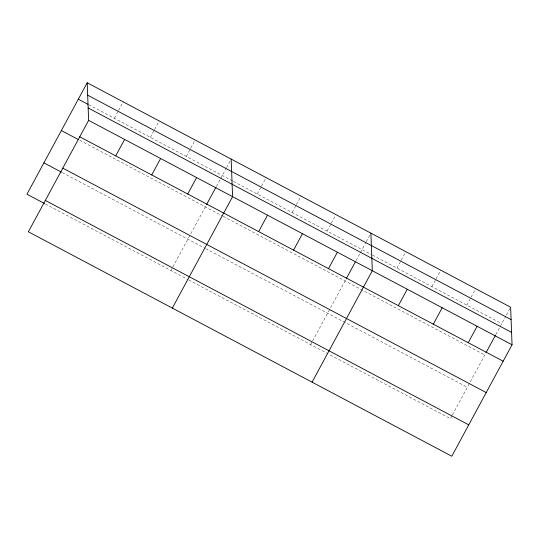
<?xml version="1.0" encoding="UTF-8"?>
<svg xmlns="http://www.w3.org/2000/svg" width="539" height="539" viewBox="0 0 539 539"><rect width="100%" height="100%" fill="white"/><g stroke="black" fill="none" stroke-linecap="round" stroke-linejoin="round"><path stroke-width="0.4" stroke-dasharray="2.69 2.02" d="M114.315 118.284L118.176 111.142M118.56 110.428L123.195 101.858M150.3 137.357L154.167 130.216M154.552 129.501L159.187 120.931M186.292 156.438L195.179 140.012M170.917 270.524L172.493 267.607M172.884 266.879L206.12 205.406M216.375 186.454L220.316 179.157M220.707 178.429L226.151 168.37M226.535 167.656L231.17 159.086M257.218 194.027L261.078 186.885M261.469 186.171L266.098 177.601M292.151 212.548L296.012 205.406M296.396 204.692L301.031 196.115M327.085 231.063L330.946 223.921M331.33 223.207L335.965 214.637M310.646 344.583L312.222 341.672M312.62 340.938L345.856 279.471M356.104 260.512L360.045 253.222M360.443 252.495L365.88 242.435M366.264 241.721L370.515 233.865M396.947 268.092L400.814 260.95M401.198 260.236L405.833 251.666M431.88 286.607L435.741 279.465M436.132 278.751L440.767 270.18M466.814 305.128L470.675 297.979M471.066 297.265L475.694 288.695M451.951 415.731L450.375 418.648L328.487 354.042M452.349 415.003L485.585 353.537M495.833 334.578L499.774 327.288M500.172 326.56L505.993 315.787M506.384 315.072L510.244 307.931M88.605 104.654L232.693 181.03M233.434 181.421L371.681 254.698M372.422 255.095L501.748 323.643M79.732 140.288L222.425 215.93M223.173 216.321L484.797 354.992M62.268 172.595L204.961 248.23M205.703 248.62L467.326 387.298M45.31 203.944L188.01 279.579M188.751 279.977L327.739 353.645"/><path stroke-width="0.81" d="M87.203 82.777L88.625 120.352L28.372 231.783L451.797 456.223L512.05 344.785L510.628 307.217L87.203 82.777L26.95 194.215L44.575 203.56M115.73 155.852L124.617 139.426M151.722 174.932L160.609 158.506M187.713 194.006L196.6 177.58M206.518 204.679L215.977 187.181M172.339 308.092L232.585 196.661L231.17 159.086M258.639 231.602L267.519 215.176M293.573 250.116L302.453 233.69M328.507 268.631L337.387 252.205M346.247 278.744L355.316 261.974M312.068 382.158L372.321 270.719L370.899 233.151M398.368 305.667L407.255 289.241M433.302 324.182L442.182 307.756M468.236 342.696L477.116 326.27M485.976 352.809L495.442 335.305M87.668 95.181L511.1 319.614M78.323 99.203L87.87 104.27M88.153 107.955L511.578 332.388M88.625 120.352L512.05 344.785M79.738 136.778L503.17 361.211M61.365 130.559L78.263 139.513M62.787 168.128L486.218 392.567M43.902 162.859L61.534 172.204M45.323 200.434L468.748 424.867"/></g></svg>
